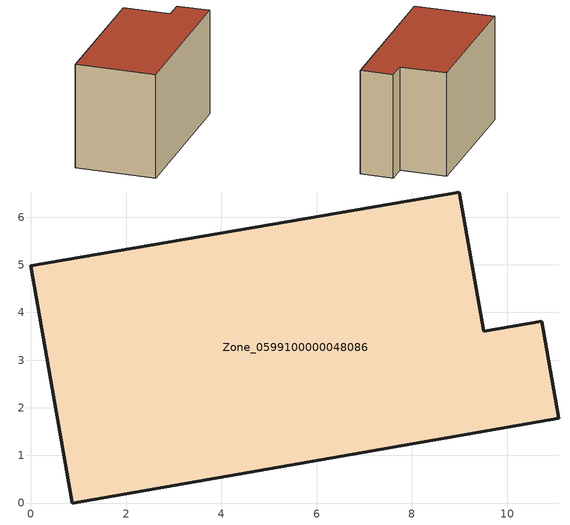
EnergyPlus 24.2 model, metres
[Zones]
Zone_0599100000048086
 floor ground (C_G): 0.87,0 0,4.98 9,6.53 9.51,3.61 10.72,3.82 11.08,1.78 z0
 wall outside (C_F): 0.87,0 11.08,1.78 10.72,3.82 9.51,3.61 9,6.53 0,4.98 0.87,0 z0:6.72
 roof outside (C_R): 0,4.98 0.87,0 11.08,1.78 10.72,3.82 9.51,3.61 9,6.53 z6.72
[BUILDING]
Pand.0599100000048086: North Axis=0; Terrain=City; Loads Convergence Tolerance Value=0.04; Temperature Convergence Tolerance Value=0.4; Solar Distribution=FullExterior; Maximum Number of Warmup Days=25; Minimum Number of Warmup Days=1
[Site:Location]
Rotterdam.The.Hague.AP_ZH_NLD Design_Conditions: Latitude=51.96; Longitude=4.45; Time Zone=1; Elevation=-4.5
[SITE:GROUNDTEMPERATURE:BUILDINGSURFACE]
18, 18, 18, 18, 18, 18, 18, 18, 18, 18, 18, 18
[MATERIAL] Thermal Absorptance=0.9; Solar Absorptance=0.7; Visible Absorptance=0.7
Name | Roughness | Thickness | Conductivity | Density | Specific Heat
G.TI.1946 | MediumSmooth | 0.15 | 1 | 540 | 1210
F.TI.1946 | Rough | 0.3 | 0.857143 | 1920 | 840
R.TI.1946 | MediumRough | 0.2 | 0.1 | 1500 | 1000
[CONSTRUCTION]
C_G: G.TI.1946
C_F: F.TI.1946
C_R: R.TI.1946
[ZONE]
Zone_0599100000048086: Type=1; Multiplier=1; Ceiling Height=Autocalculate; Volume=Autocalculate; Floor Area=autocalculate; Part of Total Floor Area=Yes
[ZONEINFILTRATION:DESIGNFLOWRATE]
Infil_Zone_0599100000048086: Zone or ZoneList or Space or SpaceList=Zone_0599100000048086; Schedule=AlwaysOn; Design Flow Rate Calculation Method=Flow/Area; Flow Rate per Floor Area=0.003; Constant Term Coefficient=1; Temperature Term Coefficient=0; Velocity Term Coefficient=0; Velocity Squared Term Coefficient=0
[HVACTEMPLATE:ZONE:IDEALLOADSAIRSYSTEM]
Zone_0599100000048086: Maximum Heating Supply Air Temperature=50; Minimum Cooling Supply Air Temperature=13; Maximum Heating Supply Air Humidity Ratio=0.0156; Minimum Cooling Supply Air Humidity Ratio=0.0077; Heating Limit=NoLimit; Cooling Limit=NoLimit; Dehumidification Control Type=ConstantSensibleHeatRatio; Cooling Sensible Heat Ratio=0.7; Dehumidification Setpoint=60; Humidification Control Type=None; Humidification Setpoint=30; Outdoor Air Method=None; Outdoor Air Flow Rate per Person=0.00944; Outdoor Air Flow Rate per Zone Floor Area=0; Outdoor Air Flow Rate per Zone=0; Demand Controlled Ventilation Type=None; Outdoor Air Economizer Type=NoEconomizer; Heat Recovery Type=None; Sensible Heat Recovery Effectiveness=0.7; Latent Heat Recovery Effectiveness=0.65
[ZONECONTROL:THERMOSTAT]
ThermostatControl_Zone_0599100000048086: Zone or ZoneList=Zone_0599100000048086; Control Type Schedule=DualSetpointControlType; Control 1=Thermostat_Zone_0599100000048086; Temperature Difference Between Cutout And Setpoint=0
[THERMOSTATSETPOINT:DUALSETPOINT]
Thermostat_Zone_0599100000048086: Heating Setpoint Temperature Schedule=HeatingSetpoint_Zone_0599100000048086; Cooling Setpoint Temperature Schedule=CoolingSetpoint_Zone_0599100000048086
[SCHEDULE:COMPACT]
HeatingSetpoint_Zone_0599100000048086: Through: 12/31, For: AllDays, Until: 24:00, 21
CoolingSetpoint_Zone_0599100000048086: Through: 12/31, For: AllDays, Until: 24:00, 24
DualSetpointControlType: Through: 12/31, For: AllDays, Until: 24:00, 4
AlwaysOn: Through: 12/31, For: AllDays, Until: 24:00, 1
